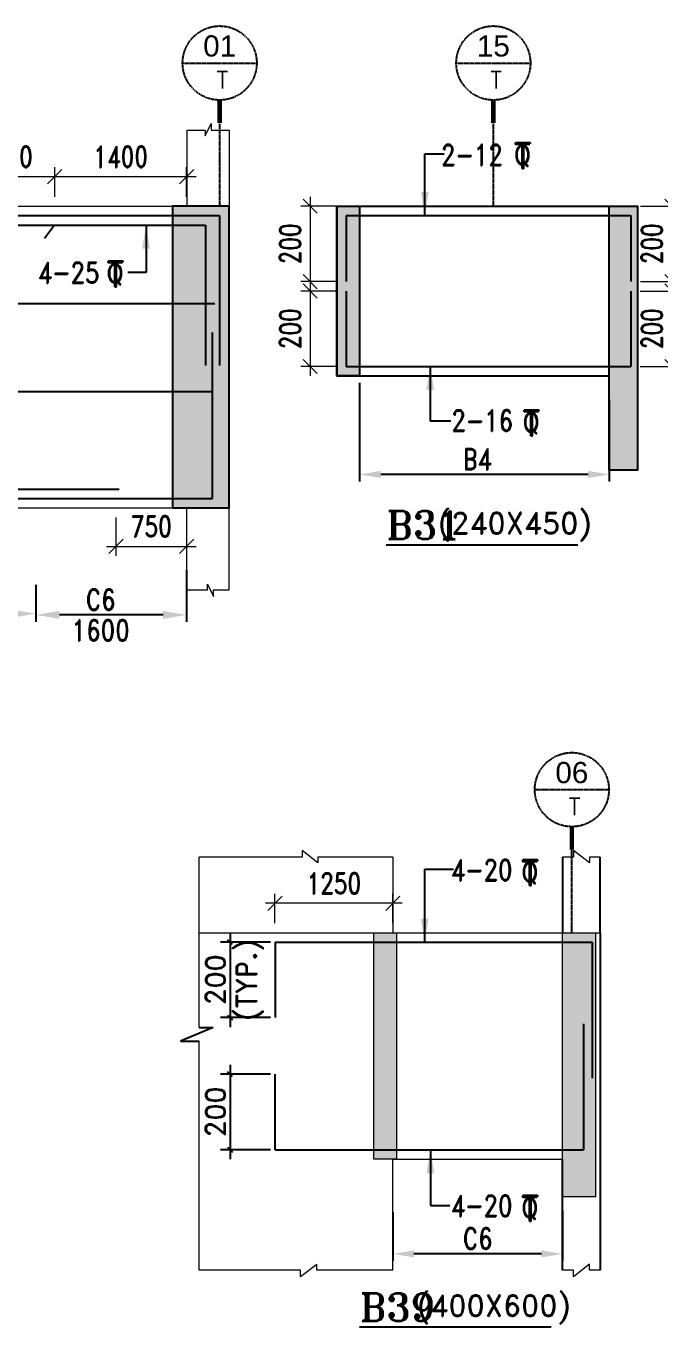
# Model space of a CAD drawing. Header units: millimetres. Extents: x 2061841 to 105821645, y -77612 to 48520811.
# Drawn here: x 2550507 to 2557233, y 7719 to 21513 of the extents above; entities that cross this region are included whole.
import ezdxf
from ezdxf.enums import TextEntityAlignment as Align

# ---------------------------------------------------------------- set-up
doc = ezdxf.new("R2010")
doc.units = ezdxf.units.MM
doc.header["$LTSCALE"] = 10
doc.header["$MEASUREMENT"] = 0
doc.linetypes.add('BASEMENT COLUMN SETTING OUT-PART 2_R4$0$CENTER', pattern=[2, 1.25, -0.25, 0.25, -0.25])
doc.linetypes.add('CENTER', pattern=[2, 1.25, -0.25, 0.25, -0.25])
for name, color, linetype in [('A-Grid-Tower', 8, 'CENTER'), ('BASEMENT COLUMN SETTING OUT-PART 2_R4$0$A-GRID-MAIN', 2, 'BASEMENT COLUMN SETTING OUT-PART 2_R4$0$CENTER'), ('BEAM', 4, 'Continuous'), ('BEAM HATCH', 252, 'Continuous'), ('BEAM STIRRUPS', 3, 'Continuous'), ('LEADER', 3, 'Continuous'), ('REIN', 1, 'Continuous'), ('S-DIM', 7, 'Continuous'), ('SHEET', 7, 'Continuous'), ('VIN_BEAM', 4, 'Continuous')]:
    doc.layers.add(name, color=color, linetype=linetype)
doc.layers.add('TEXT', color=2, linetype='Continuous', lineweight=25)
doc.layers.add('VIN_SLAB DIMENSION', color=3, linetype='Continuous', lineweight=13)
doc.styles.add('200', font='romand.shx', dxfattribs={"width": 0.8, "height": 225})
doc.styles.add('BASEMENT COLUMN SETTING OUT-PART 2_R4$0$MAS-TXTL', font='arial.ttf', dxfattribs={"height": 200})
doc.styles.add('BASEMENT COLUMN SETTING OUT-PART 2_R4$0$MAS-TXTS', font='romans.shx', dxfattribs={"width": 0.8, "height": 180})
doc.styles.add('MAH', font='romand.shx', dxfattribs={"height": 210})
doc.styles.add('PK', font='romand.shx', dxfattribs={"width": 0.7, "height": 225})
doc.styles.add('PRP 100', font='romand.shx', dxfattribs={"width": 0.75})
doc.styles.add('RD', font='romand.shx', dxfattribs={"width": 0.9, "height": 225})
doc.styles.add('ROMAND', font='romand', dxfattribs={"height": 200})
doc.styles.add('RT', font='romant.shx', dxfattribs={"height": 250})
doc.dimstyles.new('dim', dxfattribs={"dimtxt": 225, "dimasz": 150, "dimexe": 100, "dimexo": 100, "dimgap": 100, "dimtad": 1, "dimdec": 0, "dimlfac": -1, "dimrnd": 5, "dimdsep": 46, "dimtxsty": 'PRP 100', "dimblk": 'OBLIQUE', "dimcen": 1.5, "dimdle": 100, "dimclrd": 3, "dimclre": 3, "dimclrt": 2, "dimadec": 0, "dimazin": 0, "dimtfac": 1, "dimtdec": 0, "dimtix": 1, "dimtmove": 0, "dimatfit": 3, "dimldrblk": 'OBLIQUE', "dimfxl": 200, "dimlwd": -1, "dimlwe": -1, "dimarcsym": 0})
doc.dimstyles.new('GR', dxfattribs={"dimtxt": 225, "dimasz": 100, "dimexe": 50, "dimexo": 50, "dimgap": 40, "dimtad": 1, "dimdec": 0, "dimzin": 0, "dimdsep": 46, "dimtxsty": 'RD', "dimblk1": 'OBLIQUE', "dimblk2": 'OBLIQUE', "dimsah": 1, "dimcen": 0, "dimdle": 100, "dimclrd": 3, "dimclre": 3, "dimclrt": 2, "dimadec": 0, "dimazin": 0, "dimtfac": 1, "dimtdec": 0, "dimtix": 1, "dimtmove": 0, "dimatfit": 3, "dimfxl": 1, "dimtolj": 1, "dimtzin": 0, "dimarcsym": 0})
doc.dimstyles.new('GR2', dxfattribs={"dimtxt": 225, "dimasz": 100, "dimexe": 75, "dimexo": 75, "dimgap": 50, "dimtad": 1, "dimdec": 0, "dimdsep": 46, "dimtxsty": '200', "dimblk1": 'OBLIQUE', "dimblk2": 'OBLIQUE', "dimsah": 1, "dimcen": 50, "dimdle": 75, "dimclrd": 3, "dimclre": 3, "dimclrt": 2, "dimadec": 0, "dimazin": 0, "dimtfac": 1, "dimtdec": 0, "dimtix": 1, "dimtmove": 0, "dimatfit": 3, "dimldrblk": 'OBLIQUE', "dimfxl": 1, "dimtolj": 1, "dimtzin": 0, "dimarcsym": 0})
doc.dimstyles.new('MA', dxfattribs={"dimtxt": 210, "dimasz": 50, "dimexe": 100, "dimexo": 50, "dimgap": 50, "dimtad": 1, "dimdec": 0, "dimzin": 0, "dimdsep": 46, "dimtxsty": 'MAH', "dimblk1": 'OBLIQUE', "dimblk2": 'OBLIQUE', "dimsah": 1, "dimcen": 0.09, "dimdle": 100, "dimclrd": 3, "dimclre": 3, "dimclrt": 2, "dimadec": 0, "dimazin": 0, "dimtfac": 1, "dimtdec": 0, "dimtix": 1, "dimtofl": 0, "dimtmove": 0, "dimatfit": 3, "dimldrblk": 'OBLIQUE', "dimfxl": 1, "dimtolj": 1, "dimtzin": 0, "dimarcsym": 0})

# ---------------------------------------------------------------- blocks, each defined once
blk = doc.blocks.new('_Oblique')
at = {"color": 0, "linetype": 'ByBlock', "lineweight": -2}
blk.add_line((-0.5, -0.5), (0.5, 0.5), dxfattribs=at)
blk = doc.blocks.new('*D2489')
at = {"layer": 'Defpoints', "color": 0, "transparency": 16777216}
for p in [(2553150, 11799, 0), (2552671, 10999), (2553150, 10999, 0)]:
    blk.add_point(p, dxfattribs=at)
at = {"layer": 'S-DIM', "color": 3, "lineweight": -2, "transparency": 16777216}
for p, q in [((2552671, 11899), (2552671, 10899)), ((2553100, 11799), (2552571, 11799)), ((2553100, 10999), (2552571, 10999))]:
    blk.add_line(p, q, dxfattribs=at)
at = {"layer": 'S-DIM', "color": 3, "lineweight": -2, "transparency": 16777216, "xscale": 50, "yscale": 50, "zscale": 50}
for p, rotation in [((2552671, 11799), 90), ((2552671, 10999), 270)]:
    blk.add_blockref('_Oblique', p, dxfattribs=dict(at, rotation=rotation))
at = {"layer": 'S-DIM', "color": 2, "transparency": 16777216, "char_height": 210, "attachment_point": 5, "rotation": 90, "style": 'MAH'}
for s, insert in [('\\A1;(TYP.)', (2552881, 11399)), ('\\A1;200', (2552516, 11399))]:
    blk.add_mtext(s, dxfattribs=dict(at, insert=insert))
blk = doc.blocks.new('*D2490')
at = {"layer": 'Defpoints', "color": 0, "transparency": 16777216}
for p in [(2553150, 10399, 0), (2552671, 9599), (2553150, 9599, 0)]:
    blk.add_point(p, dxfattribs=at)
at = {"layer": 'S-DIM', "color": 3, "lineweight": -2, "transparency": 16777216}
for p, q in [((2552671, 10499), (2552671, 9499)), ((2553100, 10399), (2552571, 10399)), ((2553100, 9599), (2552571, 9599))]:
    blk.add_line(p, q, dxfattribs=at)
at = {"layer": 'S-DIM', "color": 3, "lineweight": -2, "transparency": 16777216, "xscale": 50, "yscale": 50, "zscale": 50}
for p, rotation in [((2552671, 10399), 90), ((2552671, 9599), 270)]:
    blk.add_blockref('_Oblique', p, dxfattribs=dict(at, rotation=rotation))
at = {"layer": 'S-DIM', "color": 2, "transparency": 16777216, "char_height": 210, "attachment_point": 5, "rotation": 90, "style": 'MAH'}
for s, insert in [('\\A1;200', (2552516, 9999)), ('\\A1;', (2552826, 9999))]:
    blk.add_mtext(s, dxfattribs=dict(at, insert=insert))
blk = doc.blocks.new('*D2491')
at = {"layer": 'BEAM STIRRUPS', "color": 3, "lineweight": -2, "ltscale": 0.25, "transparency": 16777216}
for p, q in [((2554398, 8937), (2554398, 8419)), ((2556200, 8949), (2556200, 8419)), ((2555975, 8494), (2554623, 8494))]:
    blk.add_line(p, q, dxfattribs=at)
at = {"layer": 'BEAM STIRRUPS', "color": 3, "linetype": 'Continuous', "ltscale": 0.25, "transparency": 16777216}
for points in [[(2554623, 8532), (2554623, 8457), (2554398, 8494)], [(2555975, 8532), (2555975, 8457), (2556200, 8494)]]:
    blk.add_solid(points, dxfattribs=at)
at = {"layer": 'Defpoints', "color": 0, "linetype": 'Continuous', "ltscale": 0.25, "transparency": 16777216}
for p in [(2554398, 9012, 0), (2556200, 9024, 0), (2554398, 8494)]:
    blk.add_point(p, dxfattribs=at)
at = {"layer": 'BEAM STIRRUPS', "color": 2, "linetype": 'Continuous', "ltscale": 0.25, "transparency": 16777216, "insert": (2555299, 8657), "char_height": 225, "attachment_point": 5, "rotation": 360, "style": '200'}
blk.add_mtext('\\A1;C6', dxfattribs=at)
blk = doc.blocks.new('A$C33BE299A')
at = {"layer": 'SHEET', "color": 4, "style": 'ROMAND'}
for s, height, p in [('T', 170, (-16.2, 0)), ('Q', 125, (-14.4, 26.9))]:
    blk.add_text(s, height=height, dxfattribs=at).set_placement(p)
blk = doc.blocks.new('*D2452')
at = {"layer": 'BEAM STIRRUPS', "color": 3, "lineweight": -2, "ltscale": 0.25, "transparency": 16777216}
for p, q in [((2554045, 17728), (2554045, 16683)), ((2556695, 17552), (2556695, 16683)), ((2556470, 16758), (2554270, 16758))]:
    blk.add_line(p, q, dxfattribs=at)
at = {"layer": 'BEAM STIRRUPS', "color": 3, "linetype": 'Continuous', "ltscale": 0.25, "transparency": 16777216}
for points in [[(2554270, 16796), (2554270, 16721), (2554045, 16758)], [(2556470, 16796), (2556470, 16721), (2556695, 16758)]]:
    blk.add_solid(points, dxfattribs=at)
at = {"layer": 'Defpoints', "color": 0, "linetype": 'Continuous', "ltscale": 0.25, "transparency": 16777216}
for p in [(2554045, 17803, 2), (2556695, 17627, 46), (2554045, 16758)]:
    blk.add_point(p, dxfattribs=at)
at = {"layer": 'BEAM STIRRUPS', "color": 2, "linetype": 'Continuous', "ltscale": 0.25, "transparency": 16777216, "insert": (2555295, 16921), "char_height": 225, "attachment_point": 5, "rotation": 360, "style": '200'}
blk.add_mtext('\\A1;B4', dxfattribs=at)
blk = doc.blocks.new('*D2355')
at = {"layer": 'Defpoints', "color": 0, "transparency": 16777216}
for p in [(2550811, 19915), (2550811, 19603, 0), (2552211, 19603, 0)]:
    blk.add_point(p, dxfattribs=at)
at = {"layer": 'VIN_SLAB DIMENSION', "color": 3, "transparency": 16777216}
for p, q in [((2550811, 19703), (2550811, 20015)), ((2552211, 19703), (2552211, 20015)), ((2552311, 19915), (2550711, 19915))]:
    blk.add_line(p, q, dxfattribs=at)
at = {"layer": 'VIN_SLAB DIMENSION', "color": 3, "transparency": 16777216, "xscale": 150, "yscale": 150, "zscale": 150, "rotation": 180}
blk.add_blockref('_Oblique', (2550811, 19915), dxfattribs=at)
at = {"layer": 'VIN_SLAB DIMENSION', "color": 3, "transparency": 16777216, "xscale": 150, "yscale": 150, "zscale": 150}
blk.add_blockref('_Oblique', (2552211, 19915), dxfattribs=at)
at = {"layer": 'VIN_SLAB DIMENSION', "color": 2, "transparency": 16777216, "insert": (2551511, 20127), "char_height": 225, "attachment_point": 5, "style": 'PRP 100'}
blk.add_mtext('1400', dxfattribs=at)
blk = doc.blocks.new('OBLIQUE')
blk = doc.blocks.new('*D2356')
at = {"layer": 'Defpoints', "color": 0, "transparency": 16777216}
for p in [(2549911, 19915), (2549911, 19603, 52), (2550811, 19603, 52)]:
    blk.add_point(p, dxfattribs=at)
at = {"layer": 'VIN_SLAB DIMENSION', "color": 3, "transparency": 16777216}
for p, q in [((2549911, 19703), (2549911, 20015)), ((2550811, 19703), (2550811, 20015)), ((2550911, 19915), (2549811, 19915))]:
    blk.add_line(p, q, dxfattribs=at)
at = {"layer": 'VIN_SLAB DIMENSION', "color": 3, "transparency": 16777216, "xscale": 150, "yscale": 150, "zscale": 150, "rotation": 180}
blk.add_blockref('_Oblique', (2549911, 19915), dxfattribs=at)
at = {"layer": 'VIN_SLAB DIMENSION', "color": 3, "transparency": 16777216, "xscale": 150, "yscale": 150, "zscale": 150}
blk.add_blockref('_Oblique', (2550811, 19915), dxfattribs=at)
at = {"layer": 'VIN_SLAB DIMENSION', "color": 2, "transparency": 16777216, "insert": (2550361, 20127), "char_height": 225, "attachment_point": 5, "style": 'PRP 100'}
blk.add_mtext('900', dxfattribs=at)
blk = doc.blocks.new('*D2360')
at = {"layer": 'Defpoints', "color": 0, "transparency": 16777216}
for p in [(2553148, 12211), (2553148, 11899, 52), (2554398, 11899, 52)]:
    blk.add_point(p, dxfattribs=at)
at = {"layer": 'VIN_SLAB DIMENSION', "color": 3, "transparency": 16777216}
for p, q in [((2553148, 11999), (2553148, 12311)), ((2554398, 11999), (2554398, 12311)), ((2554498, 12211), (2553048, 12211))]:
    blk.add_line(p, q, dxfattribs=at)
at = {"layer": 'VIN_SLAB DIMENSION', "color": 3, "transparency": 16777216, "xscale": 150, "yscale": 150, "zscale": 150, "rotation": 180}
blk.add_blockref('_Oblique', (2553148, 12211), dxfattribs=at)
at = {"layer": 'VIN_SLAB DIMENSION', "color": 3, "transparency": 16777216, "xscale": 150, "yscale": 150, "zscale": 150}
blk.add_blockref('_Oblique', (2554398, 12211), dxfattribs=at)
at = {"layer": 'VIN_SLAB DIMENSION', "color": 2, "transparency": 16777216, "insert": (2553773, 12423), "char_height": 225, "attachment_point": 5, "style": 'PRP 100'}
blk.add_mtext('1250', dxfattribs=at)
blk = doc.blocks.new('*D2381')
at = {"layer": 'Defpoints', "color": 0, "transparency": 16777216}
for p in [(2551461, 16403), (2552211, 16403), (2552211, 15996)]:
    blk.add_point(p, dxfattribs=at)
at = {"layer": 'VIN_SLAB DIMENSION', "color": 3, "transparency": 16777216}
for p, q in [((2551461, 16303), (2551461, 15896)), ((2552211, 16303), (2552211, 15896)), ((2551361, 15996), (2552311, 15996))]:
    blk.add_line(p, q, dxfattribs=at)
at = {"layer": 'VIN_SLAB DIMENSION', "color": 3, "transparency": 16777216, "xscale": 150, "yscale": 150, "zscale": 150, "rotation": 180}
blk.add_blockref('_Oblique', (2551461, 15996), dxfattribs=at)
at = {"layer": 'VIN_SLAB DIMENSION', "color": 3, "transparency": 16777216, "xscale": 150, "yscale": 150, "zscale": 150}
blk.add_blockref('_Oblique', (2552211, 15996), dxfattribs=at)
at = {"layer": 'VIN_SLAB DIMENSION', "color": 2, "transparency": 16777216, "insert": (2551836, 16208), "char_height": 225, "attachment_point": 5, "style": 'PRP 100'}
blk.add_mtext('750', dxfattribs=at)
blk = doc.blocks.new('*D2383')
at = {"layer": 'BEAM', "color": 3, "lineweight": -2, "transparency": 16777216}
for p, q in [((2552211, 15743), (2552211, 15194)), ((2550611, 15588), (2550611, 15194)), ((2551961, 15269), (2550861, 15269))]:
    blk.add_line(p, q, dxfattribs=at)
at = {"layer": 'BEAM', "color": 3, "transparency": 16777216}
for points in [[(2550861, 15311), (2550861, 15227), (2550611, 15269)], [(2551961, 15311), (2551961, 15227), (2552211, 15269)]]:
    blk.add_solid(points, dxfattribs=at)
at = {"layer": 'Defpoints', "color": 0, "transparency": 16777216}
for p in [(2552211, 15818, 0), (2550611, 15663, 0), (2550611, 15269)]:
    blk.add_point(p, dxfattribs=at)
at = {"layer": 'BEAM', "color": 2, "transparency": 16777216, "char_height": 225, "attachment_point": 5, "style": '200'}
for s, insert in [('\\A1;C6', (2551299, 15431)), ('\\A1;1600', (2551299, 15106))]:
    blk.add_mtext(s, dxfattribs=dict(at, insert=insert))
blk = doc.blocks.new('*D2384')
at = {"layer": 'BEAM', "color": 3, "lineweight": -2, "transparency": 16777216}
for p, q in [((2550611, 15588), (2550611, 15207)), ((2545586, 15513), (2545586, 15207)), ((2545836, 15282), (2550361, 15282))]:
    blk.add_line(p, q, dxfattribs=at)
at = {"layer": 'BEAM', "color": 3, "transparency": 16777216}
for points in [[(2545836, 15323), (2545836, 15240), (2545586, 15282)], [(2550361, 15323), (2550361, 15240), (2550611, 15282)]]:
    blk.add_solid(points, dxfattribs=at)
at = {"layer": 'Defpoints', "color": 0, "transparency": 16777216}
for p in [(2545586, 15588), (2550611, 15663, 14), (2550611, 15282)]:
    blk.add_point(p, dxfattribs=at)
at = {"layer": 'BEAM', "color": 2, "transparency": 16777216, "insert": (2548099, 15444), "char_height": 225, "attachment_point": 5, "style": '200'}
blk.add_mtext('\\A1;C8', dxfattribs=at)
blk = doc.blocks.new('BASEMENT COLUMN SETTING OUT-PART 2_R4$0$GRID TARGET1')
blk.add_wipeout([(393, -655), (392, -641), (392, -628), (390, -614), (389, -600), (387, -587), (384, -573), (381, -560), (377, -547), (373, -534), (369, -521), (364, -508), (359, -495), (353, -483), (347, -471), (340, -459), (333, -447), (325, -435), (318, -424), (309, -413), (301, -403), (292, -392), (282, -382), (273, -373), (263, -363), (252, -354), (242, -346), (231, -337), (220, -330), (208, -322), (196, -315), (184, -308), (172, -302), (160, -296), (147, -291), (134, -286), (121, -282), (108, -278), (95, -274), (82, -271), (68, -268), (55, -266), (41, -265), (27, -263), (14, -263), (0, -262), (-14, -263), (-27, -263), (-41, -265), (-55, -266), (-68, -268), (-82, -271), (-95, -274), (-108, -278), (-121, -282), (-134, -286), (-147, -291), (-160, -296), (-172, -302), (-184, -308), (-196, -315), (-208, -322), (-220, -330), (-231, -337), (-242, -346), (-252, -354), (-263, -363), (-273, -373), (-282, -382), (-292, -392), (-301, -403), (-309, -413), (-318, -424), (-325, -435), (-333, -447), (-340, -459), (-347, -471), (-353, -483), (-359, -495), (-364, -508), (-369, -521), (-373, -534), (-377, -547), (-381, -560), (-384, -573), (-387, -587), (-389, -600), (-390, -614), (-392, -628), (-392, -641), (-393, -655), (-392, -669), (-392, -682), (-390, -696), (-389, -710), (-387, -723), (-384, -737), (-381, -750), (-377, -763), (-373, -776), (-369, -789), (-364, -802), (-359, -815), (-353, -827), (-347, -839), (-340, -851), (-333, -863), (-325, -875), (-318, -886), (-309, -897), (-301, -907), (-292, -918), (-282, -928), (-273, -937), (-263, -947), (-252, -956), (-242, -964), (-231, -973), (-220, -981), (-208, -988), (-196, -995), (-184, -1002), (-172, -1008), (-160, -1014), (-147, -1019), (-134, -1024), (-121, -1028), (-108, -1032), (-95, -1036), (-82, -1039), (-68, -1042), (-55, -1044), (-41, -1046), (-27, -1047), (-14, -1047), (0, -1048), (14, -1047), (27, -1047), (41, -1046), (55, -1044), (68, -1042), (82, -1039), (95, -1036), (108, -1032), (121, -1028), (134, -1024), (147, -1019), (160, -1014), (172, -1008), (184, -1002), (196, -995), (208, -988), (220, -981), (231, -973), (242, -964), (252, -956), (263, -947), (273, -937), (282, -928), (292, -918), (301, -907), (309, -897), (318, -886), (325, -875), (333, -863), (340, -851), (347, -839), (353, -827), (359, -815), (364, -802), (369, -789), (373, -776), (377, -763), (381, -750), (384, -737), (387, -723), (389, -710), (390, -696), (392, -682), (392, -669)])
blk.add_line((-393, -655), (393, -655))
at = {"const_width": 48.8}
blk.add_lwpolyline([(0, -1048), (0, -1292)], dxfattribs=at)
blk.add_circle((0, -655), 393)
for tag, height, style, p in [('AS', 225, 'BASEMENT COLUMN SETTING OUT-PART 2_R4$0$MAS-TXTL', (0, -586)), ('REF', 180, 'BASEMENT COLUMN SETTING OUT-PART 2_R4$0$MAS-TXTS', (29, -925))]:
    blk.add_attdef(tag, text='', height=height, dxfattribs=dict(style=style)).set_placement(p, align=Align.CENTER)
blk = doc.blocks.new('*D1319')
at = {"layer": 'Defpoints', "color": 0, "transparency": 16777216}
for p in [(2553903, 19603, 52), (2553521, 18803), (2553903, 18803, 51)]:
    blk.add_point(p, dxfattribs=at)
at = {"layer": 'VIN_SLAB DIMENSION', "color": 3, "transparency": 16777216}
for p, q in [((2553803, 19603), (2553421, 19603)), ((2553521, 19703), (2553521, 18703)), ((2553803, 18803), (2553421, 18803))]:
    blk.add_line(p, q, dxfattribs=at)
at = {"layer": 'VIN_SLAB DIMENSION', "color": 3, "transparency": 16777216, "xscale": 150, "yscale": 150, "zscale": 150}
for p, rotation in [((2553521, 19603), 90), ((2553521, 18803), 270)]:
    blk.add_blockref('_Oblique', p, dxfattribs=dict(at, rotation=rotation))
at = {"layer": 'VIN_SLAB DIMENSION', "color": 2, "transparency": 16777216, "insert": (2553309, 19203), "char_height": 225, "attachment_point": 5, "rotation": 90, "style": 'PRP 100'}
blk.add_mtext('200', dxfattribs=at)
blk = doc.blocks.new('*D1320')
at = {"layer": 'Defpoints', "color": 0, "transparency": 16777216}
for p in [(2553903, 18703, 52), (2553521, 17903), (2553903, 17903, 51)]:
    blk.add_point(p, dxfattribs=at)
at = {"layer": 'VIN_SLAB DIMENSION', "color": 3, "transparency": 16777216}
for p, q in [((2553521, 18803), (2553521, 17803)), ((2553803, 18703), (2553421, 18703)), ((2553803, 17903), (2553421, 17903))]:
    blk.add_line(p, q, dxfattribs=at)
at = {"layer": 'VIN_SLAB DIMENSION', "color": 3, "transparency": 16777216, "xscale": 150, "yscale": 150, "zscale": 150}
for p, rotation in [((2553521, 18703), 90), ((2553521, 17903), 270)]:
    blk.add_blockref('_Oblique', p, dxfattribs=dict(at, rotation=rotation))
at = {"layer": 'VIN_SLAB DIMENSION', "color": 2, "transparency": 16777216, "insert": (2553309, 18303), "char_height": 225, "attachment_point": 5, "rotation": 90, "style": 'PRP 100'}
blk.add_mtext('200', dxfattribs=at)
blk = doc.blocks.new('*D1321')
at = {"layer": 'Defpoints', "color": 0, "transparency": 16777216}
for p in [(2556925, 19603, 52), (2556925, 18803, 51), (2557359, 18803)]:
    blk.add_point(p, dxfattribs=at)
at = {"layer": 'VIN_SLAB DIMENSION', "color": 3, "transparency": 16777216}
for p, q in [((2557025, 19603), (2557459, 19603)), ((2557359, 19703), (2557359, 18703)), ((2557025, 18803), (2557459, 18803))]:
    blk.add_line(p, q, dxfattribs=at)
at = {"layer": 'VIN_SLAB DIMENSION', "color": 3, "transparency": 16777216, "xscale": 150, "yscale": 150, "zscale": 150}
for p, rotation in [((2557359, 19603), 90), ((2557359, 18803), 270)]:
    blk.add_blockref('_Oblique', p, dxfattribs=dict(at, rotation=rotation))
at = {"layer": 'VIN_SLAB DIMENSION', "color": 2, "transparency": 16777216, "insert": (2557146, 19203), "char_height": 225, "attachment_point": 5, "rotation": 90, "style": 'PRP 100'}
blk.add_mtext('200', dxfattribs=at)
blk = doc.blocks.new('*D1322')
at = {"layer": 'Defpoints', "color": 0, "transparency": 16777216}
for p in [(2556924, 18703, 52), (2556924, 17903, 51), (2557359, 17903)]:
    blk.add_point(p, dxfattribs=at)
at = {"layer": 'VIN_SLAB DIMENSION', "color": 3, "transparency": 16777216}
for p, q in [((2557359, 18803), (2557359, 17803)), ((2557024, 18703), (2557459, 18703)), ((2557024, 17903), (2557459, 17903))]:
    blk.add_line(p, q, dxfattribs=at)
at = {"layer": 'VIN_SLAB DIMENSION', "color": 3, "transparency": 16777216, "xscale": 150, "yscale": 150, "zscale": 150}
for p, rotation in [((2557359, 18703), 90), ((2557359, 17903), 270)]:
    blk.add_blockref('_Oblique', p, dxfattribs=dict(at, rotation=rotation))
at = {"layer": 'VIN_SLAB DIMENSION', "color": 2, "transparency": 16777216, "insert": (2557146, 18303), "char_height": 225, "attachment_point": 5, "rotation": 90, "style": 'PRP 100'}
blk.add_mtext('200', dxfattribs=at)

msp = doc.modelspace()

# ---------------------------------------------------------------- hatches: boundary and pattern name
at = {"layer": 'BEAM HATCH'}
for points in [[(2552661.4, 19603.1), (2552061.4, 19603.1), (2552061.4, 16403.1), (2552661.4, 16403.1)], [(2553803.9, 19603.1), (2554045, 19603.1), (2554045, 17803.1), (2553803.9, 17803.1)], [(2556695, 19603.1), (2556995, 19603.1), (2556995, 16803.1), (2556695, 16803.1)], [(2554197.9, 11899), (2554437.9, 11899), (2554437.9, 9499), (2554197.9, 9499)], [(2556199.7, 11899), (2556549.7, 11899), (2556549.7, 9099), (2556199.7, 9099)]]:
    msp.add_hatch(color=252, dxfattribs=at).paths.add_polyline_path(points)

# ---------------------------------------------------------------- linework, layer by layer
at = {"layer": 'A-Grid-Tower', "color": 6}
for p, q in [((2552561.4, 19603.1, 58.4), (2552561.4, 20483.5, 58.4)), ((2555465, 19603.1, 103.1), (2555465, 20483.5, 103.1)), ((2556297.8, 11899, 0), (2556297.8, 12779.4, 0))]:
    msp.add_line(p, q, dxfattribs=at)
at = {"layer": 'BEAM', "lineweight": 13}
for p, q in [((2552408.7, 20348.3, 103.1), (2552471.9, 20479.9, 103.1)), ((2552471.9, 20479.9, 103.1), (2552471.9, 20409.3, 103.1)), ((2552211.4, 20409.3, 103.1), (2552211.4, 19603.1, 103.1)), ((2552211.4, 20409.3, 103.1), (2552408.7, 20409.3, 103.1)), ((2552408.7, 20409.3, 103.1), (2552408.7, 20348.3, 103.1)), ((2552471.9, 20409.3, 103.1), (2552661.4, 20409.3, 154.7)), ((2552661.4, 20409.3, 103.1), (2552661.4, 19603.1, 103.1)), ((2543986.4, 19603.1, 103.1), (2552536.4, 19603.1, 154.7)), ((2552661.4, 15534.1, 154.7), (2552661.4, 19603.1, 103.1)), ((2543986.4, 16403.1, 103.1), (2552661.4, 16403.1, 103.1)), ((2552211.4, 15534.1, 103.1), (2552211.4, 16403.1, 103.1)), ((2552433.6, 15534.1, 103.1), (2552433.6, 15595, 103.1)), ((2552433.6, 15595, 103.1), (2552496.7, 15463.4, 103.1)), ((2552211.4, 15534.1, 103.1), (2552433.6, 15534.1, 103.1)), ((2552496.7, 15534.1, 103.1), (2552661.4, 15534.1, 154.7)), ((2552496.7, 15463.4, 103.1), (2552496.7, 15534.1, 103.1)), ((2553436.9, 12701.5, 0), (2552343.5, 12701.5, 7466.8)), ((2552343.5, 10893.4, 0), (2552343.5, 12701.5, 0)), ((2553436.9, 12772.1, 0), (2553436.9, 12701.5, 0)), ((2553604.2, 12640.6, 0), (2553436.9, 12772.1, 0)), ((2553604.2, 12701.5, 0), (2553604.2, 12640.6, 0)), ((2554397.8, 12701.5, 0), (2553604.2, 12701.5, 0)), ((2554397.8, 12701.5, 0), (2554397.8, 11899, 0)), ((2556316, 12701.5, 0), (2556199.7, 12701.5, 1128)), ((2556316, 12772.1, 0), (2556316, 12701.5, 0)), ((2556483.3, 12640.6, 0), (2556316, 12772.1, 0)), ((2556483.3, 12701.5, 0), (2556483.3, 12640.6, 0)), ((2556597.8, 12701.5, 0), (2556483.3, 12701.5, 0)), ((2552343.5, 11899, 0), (2556597.8, 11899, 0)), ((2552343.5, 8322.3, 0), (2552343.5, 10750.4, 0)), ((2554397.8, 9499, 0), (2556199.7, 9499, 0)), ((2554397.8, 8322.3, 0), (2554397.8, 9499, 0)), ((2553418.2, 8322.3, 0), (2552343.5, 8322.3, 7466.8)), ((2553591.6, 8383.3, 0), (2553418.2, 8251.7, 0)), ((2553418.2, 8251.7, 0), (2553418.2, 8322.3, 0)), ((2553591.6, 8322.3, 0), (2553591.6, 8383.3, 0)), ((2554397.8, 8322.3, 0), (2553591.6, 8322.3, 0)), ((2556316, 8323, 0), (2556199.7, 8323, 1128)), ((2556483.3, 8384, 0), (2556316, 8252.4, 0)), ((2556316, 8252.4, 0), (2556316, 8323, 0)), ((2556483.3, 8323, 0), (2556483.3, 8384, 0)), ((2556597.8, 8323, 0), (2556483.3, 8323, 0))]:
    msp.add_line(p, q, dxfattribs=at)
at = {"layer": 'BEAM'}
for p, q in [((2553803.9, 19603.1, 103.1), (2553803.9, 17803.1, 103.1)), ((2553803.9, 19603.1, 103.1), (2556995, 19603.1, 103.1)), ((2556995, 19603.1, 103.1), (2556995, 17203.1, 103.1)), ((2556995, 19503.1, 103.1), (2556995, 17303.1, 103.1)), ((2553803.9, 17803.1, 103.1), (2556695, 17803.1, 103.1)), ((2556199.7, 12701.5, 0), (2556199.7, 11899, 0)), ((2556597.8, 11899, 0), (2556597.8, 12701.5, 0)), ((2556597.8, 11899, 0), (2556597.8, 9496, 0)), ((2552491.5, 10893.4, 0), (2552145.8, 10750.4, 0)), ((2552343.5, 10893.4, 0), (2552491.5, 10893.4, 0)), ((2552145.8, 10750.4, 0), (2552343.5, 10750.4, 0)), ((2556199.7, 8323, 0), (2556199.7, 9499, 0)), ((2556597.8, 9496, 0), (2556597.8, 8323, 0))]:
    msp.add_line(p, q, dxfattribs=at)
at = {"layer": 'BEAM', "elevation": 103.1}
for points in [[(2553803.9, 19603.1), (2554045, 19603.1), (2554045, 17803.1), (2553803.9, 17803.1)], [(2556695, 19603.1), (2556995, 19603.1), (2556995, 16803.1), (2556695, 16803.1)]]:
    msp.add_lwpolyline(points, close=True, dxfattribs=at)
at = {"layer": 'BEAM', "lineweight": 13, "elevation": 0}
for points in [[(2554197.9, 11899), (2554437.9, 11899), (2554437.9, 9499), (2554197.9, 9499)], [(2556199.7, 11899), (2556549.7, 11899), (2556549.7, 9099), (2556199.7, 9099)]]:
    msp.add_lwpolyline(points, close=True, dxfattribs=at)
at = {"layer": 'REIN'}
for p, q in [((2547126.1, 19503.1, 103.1), (2552560.7, 19503.1, 103.1)), ((2552560.7, 19503.1, 103.1), (2552560.7, 17911.9, 103.1)), ((2553903.9, 19503.1, 103.1), (2553903.1, 18803.1, 103.1)), ((2553903.9, 19503.1, 103.1), (2556924.2, 19503.1, 103.1)), ((2556924.2, 19503.1, 103.1), (2556924.9, 18803.1, 103.1)), ((2549913.3, 19403.1, 154.7), (2552410.7, 19403.1, 103.1)), ((2550810.3, 19403.1, 103.1), (2550703.4, 19261.6, 103.1)), ((2552410.7, 19403.1, 103.1), (2552410.7, 17911.9, 103.1)), ((2553903.1, 18703.1, 103.1), (2553903.9, 17903.1, 103.1)), ((2556924.2, 18703.1, 103.1), (2556924.2, 17903.1, 103.1)), ((2541622, 18569.7, 51.6), (2552510.7, 18569.7, 103.1)), ((2552486.1, 16503.1, 103.1), (2552486.1, 18263, 103.1)), ((2553903.9, 17903.1, 103.1), (2556924.2, 17903.1, 103.1)), ((2541632, 17636.4, 57.1), (2552486.1, 17636.4, 103.1)), ((2544715.7, 16603.1, 57.1), (2551493.9, 16603.1, 103.1)), ((2541629.5, 16503.1, 57.1), (2552486.1, 16503.1, 103.1)), ((2553149.5, 11799, 0), (2556512.6, 11799, 0)), ((2553149.5, 11799, 0), (2553149.5, 10999, 0)), ((2556512.6, 11799, 0), (2556512.6, 10358.4, 0)), ((2556421.3, 10931.8, 0), (2556421.3, 9599, 0)), ((2553149.5, 9599, 0), (2553149.5, 10399, 0)), ((2553149.5, 9599, 0), (2556421.3, 9599, 0))]:
    msp.add_line(p, q, dxfattribs=at)
at = {"layer": 'VIN_BEAM', "elevation": 103.1}
msp.add_lwpolyline([(2552661.4, 19603.1), (2552061.4, 19603.1), (2552061.4, 16403.1), (2552661.4, 16403.1)], close=True, dxfattribs=at)

# ---------------------------------------------------------------- block references
at = {"layer": 'TEXT', "color": 2, "xscale": 1.600000001490116, "yscale": 1.600000001490116, "zscale": 1.600000001490116}
for p in [(2555702.5, 20003.2, 243761.1), (2555794.6, 17168.5, 243761.1)]:
    msp.add_blockref('A$C33BE299A', p, dxfattribs=at)
at = {"layer": 'TEXT', "color": 1, "xscale": 1.600000001490116, "yscale": 1.600000001490116, "zscale": 1.600000001490116}
for p in [(2551380.4, 18748.8, 243761.4), (2555780.3, 12398.9, 243658.3), (2555780.3, 8839.7, 243658.3)]:
    msp.add_blockref('A$C33BE299A', p, dxfattribs=at)

# ---------------------------------------------------------------- texts
at = {"layer": 'TEXT', "color": 2, "style": 'PK', "width": 0.8}
for s, p in [('2-12', (2554909.8, 20033.4, 102.9)), ('4-25', (2550631.2, 18784.8, 103.2)), ('4-20', (2555012.8, 12451.2, -0.2)), ('4-20', (2555012.8, 8892, -0.2))]:
    msp.add_text(s, height=225, dxfattribs=at).set_placement(p)
msp.add_text('2-16', height=225, rotation=0, dxfattribs=at).set_placement((2555020, 17217.5, 103.1))
at = {"layer": 'TEXT', "color": 1, "style": 'RT'}
for s, p in [('%%UB31      ', (2555344.3, 16222.5, 103.1)), ('%%UB39      ', (2555061.9, 7929.2, 0))]:
    msp.add_text(s, height=300, dxfattribs=at).set_placement(p, align=Align.MIDDLE_CENTER)
at = {"layer": 'TEXT', "color": 2, "style": 'RD'}
for s, p in [('(240X450)', (2554882.2, 16128.5, 103.1)), ('(400X600)', (2554660.1, 7832.4, 0))]:
    msp.add_text(s, height=225, dxfattribs=at).set_placement(p)

# ---------------------------------------------------------------- dimensions: what is measured, and where the dimension line sits
at = {"layer": 'BEAM'}
dim = msp.add_linear_dim(base=(2550611.4, 15268.9, 103.1), p1=(2552211.4, 15818.1, 103.1), p2=(2550611.4, 15662.7, 103.1), angle=180, text='C6\\X1600', dimstyle='GR2', override={"dimasz": 250, "dimtxsty": '200', "dimldrblk": 'OBLIQUE'}, dxfattribs=at)
dim.commit()
dim.dimension.update_dxf_attribs({"geometry": '*D2383', "text_midpoint": (2551298.6, 15268.9, 103.1), "dimtype": 160})
dim = msp.add_linear_dim(base=(2550611.4, 15281.7, 51.6), p1=(2545586.4, 15587.7, 51.6), p2=(2550611.4, 15662.7, 65.6), text='C8', dimstyle='GR2', override={"dimasz": 250, "dimtxsty": '200', "dimldrblk": 'OBLIQUE'}, dxfattribs=at)
dim.commit()
dim.dimension.update_dxf_attribs({"geometry": '*D2384', "text_midpoint": (2548098.9, 15444.2, 51.6)})
at = {"layer": 'BEAM STIRRUPS', "linetype": 'Continuous', "ltscale": 0.25}
for base, p1, p2, text, override, picture, middle in [((2554045, 16758.4, 103.1), (2556695, 17627.4, 149.6), (2554045, 17803.1, 104.8), 'B4', {"dimasz": 225, "dimtxsty": '200', "dimfxl": 3, "dimarcsym": 2}, '*D2452', (2555295, 16758.4, 103.1)), ((2554397.8, 8494.3, 0), (2556199.7, 9023.8, -0.1), (2554397.8, 9012, 0), 'C6', {"dimasz": 225, "dimfxl": 3, "dimarcsym": 2}, '*D2491', (2555298.8, 8494.3, 0))]:
    dim = msp.add_linear_dim(base=base, p1=p1, p2=p2, angle=179.99996, text=text, dimstyle='GR2', override=override, dxfattribs=at)
    dim.commit()
    dim.dimension.update_dxf_attribs({"geometry": picture, "text_midpoint": middle, "dimtype": 160})
at = {"layer": 'S-DIM'}
dim = msp.add_linear_dim(base=(2552670.9, 10999, 0), p1=(2553149.5, 11799, 0), p2=(2553149.5, 10999, 0), angle=90, text='200\\X(TYP.)', dimstyle='MA', dxfattribs=at)
dim.commit()
dim.dimension.update_dxf_attribs({"geometry": '*D2489', "text_midpoint": (2552670.9, 11399, 0), "dimtype": 160})
dim = msp.add_linear_dim(base=(2552670.9, 9599, 0), p1=(2553149.5, 10399, 0), p2=(2553149.5, 9599, 0), angle=90, text='200\\X ', dimstyle='MA', dxfattribs=at)
dim.commit()
dim.dimension.update_dxf_attribs({"geometry": '*D2490', "text_midpoint": (2552670.9, 9999, 0)})
at = {"layer": 'VIN_SLAB DIMENSION'}
for base, p1, p2, picture, middle in [((2549911.4, 19914.7, 51.6), (2550811.4, 19603.1, 103.1), (2549911.4, 19603.1, 103.1), '*D2356', (2550361.4, 20127.2, 51.6)), ((2550811.4, 19914.7, 103.1), (2552211.4, 19603.1, 103.1), (2550811.4, 19603.1, 103.1), '*D2355', (2551511.4, 20127.2, 103.1))]:
    dim = msp.add_linear_dim(base=base, p1=p1, p2=p2, angle=180, dimstyle='dim', dxfattribs=at)
    dim.commit()
    dim.dimension.update_dxf_attribs({"geometry": picture, "text_midpoint": middle})
for base, p1, p2, picture, middle in [((2553521.3, 18803.1, 103.1), (2553903.1, 19603.1, 154.7), (2553903.1, 18803.1, 154.3), '*D1319', (2553308.8, 19203.1, 103.1)), ((2557358.9, 18803.1, 103.1), (2556924.9, 19603.1, 154.7), (2556924.9, 18803.1, 154.3), '*D1321', (2557146.4, 19203.1, 103.1)), ((2553521.3, 17903.1, 103.1), (2553903.1, 18703.1, 154.7), (2553903.1, 17903.1, 154.3), '*D1320', (2553308.8, 18303.1, 103.1)), ((2557358.9, 17903.1, 103.1), (2556924.2, 18703.1, 154.7), (2556924.2, 17903.1, 154.3), '*D1322', (2557146.4, 18303.1, 103.1))]:
    dim = msp.add_linear_dim(base=base, p1=p1, p2=p2, angle=90, text='200', dimstyle='dim', dxfattribs=at)
    dim.commit()
    dim.dimension.update_dxf_attribs({"geometry": picture, "text_midpoint": middle})
dim = msp.add_linear_dim(base=(2552211.4, 15995.5, 103.1), p1=(2551461.4, 16403.1, 103.1), p2=(2552211.4, 16403.1, 103.1), dimstyle='dim', override={"dimtxsty": 'PRP 100', "dimldrblk": 'OBLIQUE'}, dxfattribs=at)
dim.commit()
dim.dimension.update_dxf_attribs({"geometry": '*D2381', "text_midpoint": (2551836.4, 16208, 103.1)})
dim = msp.add_linear_dim(base=(2553147.8, 12210.7, -51.6), p1=(2554397.8, 11899, 0), p2=(2553147.8, 11899, 0), text='1250', dimstyle='dim', override={"dimtxsty": 'PRP 100'}, dxfattribs=at)
dim.commit()
dim.dimension.update_dxf_attribs({"geometry": '*D2360', "text_midpoint": (2553772.8, 12423.2, -51.6)})

# ---------------------------------------------------------------- leaders
at = {"layer": 'LEADER', "color": 3}
for points in [[(2554737.4, 19502.7, 103.1), (2554737.4, 20156, 103.1), (2554943, 20156, 103.1)], [(2551779.8, 19403.1, 103.1), (2551780.3, 18900.3, 103.1), (2551588.4, 18900.3, 103.1)], [(2554795.1, 17903.1, 103.1), (2554795.1, 17325.9, 103.1), (2555013.1, 17325.9, 103.1)], [(2554736.2, 11798.7, 0), (2554736.2, 12573.8, 0), (2555043.6, 12573.8, 0)], [(2554797.1, 9599.3, 0), (2554797.1, 9007.1, 0), (2555002.1, 9007.1, 0)]]:
    msp.add_leader(points, dimstyle='GR', override={"dimasz": 250}, dxfattribs=at)

# ---------------------------------------------------------------- next in the draw order: block references
at = {"layer": 'BASEMENT COLUMN SETTING OUT-PART 2_R4$0$A-GRID-MAIN', "color": 240, "true_color": 0xed1f24}
for p, values in [((2552561.4, 21775.3, 58.4), {'REF': 'T', 'AS': '01'}), ((2555465, 21775.3, 103.1), {'REF': 'T', 'AS': '15'}), ((2556297.8, 14071.2, 0), {'REF': 'T', 'AS': '06'})]:
    msp.add_blockref('BASEMENT COLUMN SETTING OUT-PART 2_R4$0$GRID TARGET1', p, dxfattribs=at).add_auto_attribs(values)

doc.saveas('drawing.dxf')
